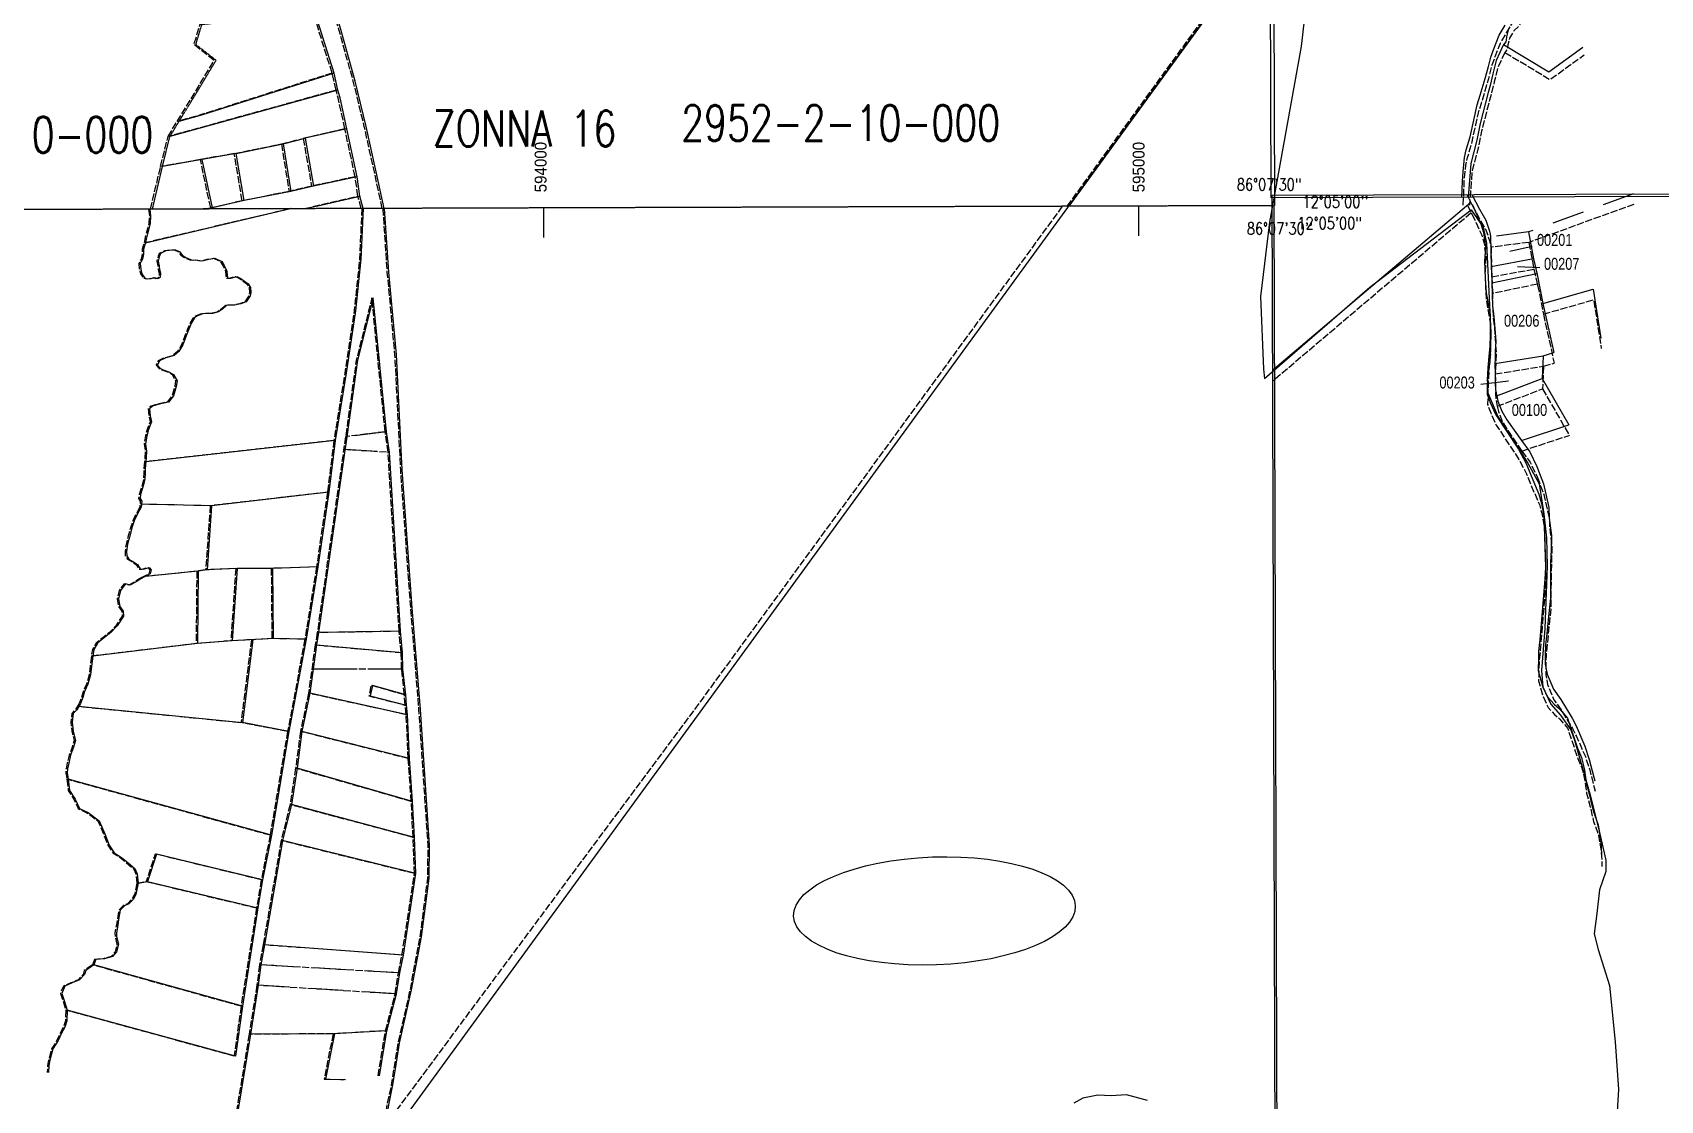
# Model space of a CAD drawing. Header units: millimetres. Extents: x 581621 to 602053, y 1331411 to 1340683.
# Drawn here: x 593152 to 595888, y 1334537 to 1336330 of the extents above; entities that cross this region are included whole.
import ezdxf
from ezdxf.enums import TextEntityAlignment as Align

# ---------------------------------------------------------------- set-up
doc = ezdxf.new("R2010")
doc.units = ezdxf.units.MM
for name, pattern in [('ACAD_ISO02W100', [15, 12, -3]), ('DGN Style 2', [90.06457, 54.038742, -36.025828]), ('HIDDEN', [0.375, 0.25, -0.125])]:
    doc.linetypes.add(name, pattern=pattern)
for name, color, linetype in [('2', 7, 'Continuous'), ('3', 7, 'Continuous'), ('43', 7, 'Continuous'), ('44', 7, 'Continuous'), ('FONDO_MANAGUA', 8, 'ACAD_ISO02W100')]:
    doc.layers.add(name, color=color, linetype=linetype)
for name, color, linetype, lineweight in [('BORDE DE MAPA', 7, 'Continuous', 0), ('DUDOSO', 7, 'Continuous', 0), ('Level 16', 7, 'Continuous', 0), ('Level 17', 7, 'Continuous', 0), ('Level 51', 7, 'Continuous', 0), ('NUMEROS DE P_', 7, 'Continuous', 0), ('PARCELAS', 7, 'Continuous', 0)]:
    doc.layers.add(name, color=color, linetype=linetype, lineweight=lineweight)
doc.styles.add('HECTOR LOPEZ', font='arial.ttf')
doc.styles.add('ROMANS', font='ROMANS', dxfattribs={"height": 0.2})
doc.styles.add('Style-ENGINEERING', font='ENGINEERING.shx')
doc.styles.add('Style-INTL_ENGINEERING', font='INTL_ENGINEERING.shx')
doc.dimstyles.get("Standard").update_dxf_attribs({"dimtxt": 5, "dimasz": 0.18, "dimexe": 0.18, "dimexo": 0.0625, "dimgap": 0.09, "dimtad": 0, "dimtih": 1, "dimtoh": 1, "dimdec": 4, "dimzin": 0, "dimdsep": 46, "dimtxsty": 'HECTOR LOPEZ', "dimcen": 0.09, "dimadec": 0, "dimazin": 0, "dimtfac": 1, "dimtdec": 4, "dimtofl": 0, "dimtmove": 2, "dimatfit": 3, "dimfxl": 0.18, "dimtolj": 1, "dimtzin": 0, "dimarcsym": 0})

# ---------------------------------------------------------------- blocks, each defined once
blk = doc.blocks.new('TerminatorOpen')
at = {"color": 0, "linetype": 'Continuous', "lineweight": -2}
for q in [(-1, 0.25), (-1, 0), (-1, -0.25)]:
    blk.add_line((0, 0), q, dxfattribs=at)

msp = doc.modelspace()

# ---------------------------------------------------------------- linework, layer by layer
at = {"layer": '2', "color": 1, "linetype": 'Continuous'}
for p, q in [((594893.9, 1336038.7), (595237.5, 1336510.8)), ((593665.1, 1336233.7), (593658.6, 1336262.5)), ((593665.1, 1336233.7), (593382.7, 1336155.7)), ((593370.1, 1336105.4), (593382.7, 1336155.7)), ((593573.2, 1336143.4), (593609.8, 1336152.9)), ((593680, 1336168.6), (593609.8, 1336152.9)), ((593609.8, 1336152.9), (593624, 1336072.4)), ((593697.2, 1336088.4), (593680, 1336168.6)), ((593493.9, 1336127.5), (593436.9, 1336117)), ((593493.9, 1336127.5), (593573.2, 1336143.4)), ((593507.3, 1336048.1), (593493.9, 1336127.5)), ((593573.2, 1336143.4), (593586.1, 1336063.5)), ((593353.2, 1336033.9), (593370.1, 1336105.4)), ((593436.9, 1336117), (593370.1, 1336105.4)), ((593454.4, 1336035.8), (593436.9, 1336117)), ((593624, 1336072.4), (593586.1, 1336063.5)), ((593697.2, 1336088.4), (593624, 1336072.4)), ((593701.9, 1336055.8), (593697.2, 1336088.4)), ((593507.3, 1336048.1), (593454.4, 1336035.8)), ((593586.1, 1336063.5), (593507.3, 1336048.1)), ((593611.6, 1336034.7), (593701.9, 1336055.8)), ((593707.4, 1336035), (593701.9, 1336055.8)), ((593435.8, 1336034.2), (593454.4, 1336035.8))]:
    msp.add_line(p, q, dxfattribs=at)
for points in [[(593742.7, 1336035.1), (593729.5, 1336096.6), (593712.6, 1336172.5), (593694.1, 1336248.8), (593669.8, 1336335.7), (593646.2, 1336413.6)], [(593658.6, 1336262.5), (593643.5, 1336309.6), (593628.7, 1336358), (593616.9, 1336392.9)], [(593658.6, 1336262.5), (593435.5, 1336191.6), (593397.8, 1336181)], [(593680, 1336168.6), (593668.6, 1336221), (593665.1, 1336233.7)]]:
    msp.add_lwpolyline(points, dxfattribs=at)
at = {"layer": '3', "color": 1, "linetype": 'HIDDEN'}
msp.add_line((593382.7, 1336155.7), (593397.8, 1336181), dxfattribs=at)
for points in [[(593460.2, 1336283.7), (593426.3, 1336310.4), (593436.3, 1336344.1), (593493, 1336350.7)], [(593397.8, 1336181), (593426.5, 1336227.7), (593460.2, 1336283.7)]]:
    msp.add_lwpolyline(points, dxfattribs=at)
at = {"layer": '43', "color": 1, "linetype": 'Continuous'}
msp.add_lwpolyline([(588422.9, 1340626.4), (595224.2, 1340647.4), (595239, 1336039.8), (588436.6, 1336018.8)], close=True, dxfattribs=at)
at = {"layer": 'BORDE DE MAPA', "color": 1, "linetype": 'Continuous', "lineweight": -3}
for points in [[(595218.8, 1340660.5), (602020.2, 1340683), (602036, 1336075.3), (595233.6, 1336052.8), (595218.8, 1340660.5)], [(595235.1, 1336057.3), (602037.5, 1336079.8), (602053.3, 1331472.1), (595249.8, 1331449.6), (595235.1, 1336057.3)]]:
    msp.add_lwpolyline(points, dxfattribs=at)
at = {"layer": 'DUDOSO', "color": 1, "linetype": 'DGN Style 2', "lineweight": -3}
for p, q in [((595842.6, 1336059.3), (595666.1, 1335995.6)), ((595666.1, 1335995.6), (595602.4, 1335987.4))]:
    msp.add_line(p, q, dxfattribs=at)
at = {"layer": 'FONDO_MANAGUA', "color": 1}
for p, q in [((594890.7, 1336038.7), (595234.3, 1336510.8)), ((593661.9, 1336233.7), (593655.4, 1336262.5)), ((593661.9, 1336233.7), (593379.5, 1336155.7)), ((593379.5, 1336155.7), (593394.6, 1336181)), ((593366.9, 1336105.4), (593379.5, 1336155.7)), ((593570, 1336143.4), (593606.7, 1336152.8)), ((593676.8, 1336168.5), (593606.7, 1336152.8)), ((593606.7, 1336152.8), (593620.8, 1336072.4)), ((593694, 1336088.4), (593676.8, 1336168.5)), ((593490.7, 1336127.4), (593433.8, 1336117)), ((593490.7, 1336127.4), (593570, 1336143.4)), ((593504.1, 1336048), (593490.7, 1336127.4)), ((593570, 1336143.4), (593582.9, 1336063.4)), ((593350.1, 1336033.9), (593366.9, 1336105.4)), ((593433.8, 1336117), (593366.9, 1336105.4)), ((593451.2, 1336035.8), (593433.8, 1336117)), ((593620.8, 1336072.4), (593582.9, 1336063.4)), ((593694, 1336088.4), (593620.8, 1336072.4)), ((593698.7, 1336055.8), (593694, 1336088.4)), ((593504.1, 1336048), (593451.2, 1336035.8)), ((593582.9, 1336063.4), (593504.1, 1336048)), ((593608.4, 1336034.7), (593698.7, 1336055.8)), ((593704.2, 1336035), (593698.7, 1336055.8)), ((595843.3, 1336041.8), (595666.8, 1335978.1)), ((593585.4, 1336034.7), (593339.1, 1335976.8)), ((593432.6, 1336034.2), (593451.2, 1336035.8)), ((595569.7, 1336027.5), (595236.7, 1335745.2)), ((595563.4, 1336040.8), (595570.8, 1336025.2)), ((595666.8, 1335978.1), (595603.1, 1335969.9)), ((595603.1, 1335971.1), (595604.4, 1335920)), ((595666.8, 1335978.1), (595675.2, 1335932.8)), ((595604.4, 1335920.1), (595675.2, 1335933.2)), ((595675.2, 1335932.8), (595681.4, 1335906.4)), ((595604.4, 1335920), (595605.4, 1335895.4)), ((595681, 1335907.8), (595605.4, 1335892.1)), ((595681.4, 1335906.4), (595691.1, 1335857.6)), ((595691.1, 1335857.6), (595709.2, 1335775.3)), ((595610.1, 1335757.2), (595691.4, 1335770)), ((595691.4, 1335770), (595689.6, 1335731.9)), ((595691.4, 1335770), (595709.2, 1335775.3)), ((595613.4, 1335702.8), (595689.6, 1335731.9)), ((595689.6, 1335731.9), (595734.7, 1335653.9)), ((593744.4, 1335659.9), (593677.9, 1335651.6)), ((593749.3, 1335625.8), (593744.4, 1335659.9)), ((593658.3, 1335645.5), (593339.9, 1335609.6)), ((593677.9, 1335651.6), (593630.2, 1335322.5)), ((593658.3, 1335645.5), (593647.5, 1335558.4)), ((595654.9, 1335627.6), (595734.7, 1335653.9)), ((593674.8, 1335630.4), (593749.3, 1335625.8)), ((593767.9, 1335324.8), (593749.3, 1335625.8)), ((593647.5, 1335558.4), (593450.4, 1335535.6)), ((593647.5, 1335558.4), (593629, 1335432.9)), ((593450.4, 1335535.6), (593332.4, 1335538.3)), ((593450.4, 1335535.6), (593442.7, 1335427.9)), ((593427.9, 1335425.6), (593338.9, 1335416.6)), ((593427.9, 1335425.6), (593426.6, 1335304.2)), ((593442.7, 1335427.9), (593427.9, 1335425.6)), ((593493.3, 1335430.3), (593442.7, 1335427.9)), ((593493.3, 1335430.3), (593485.1, 1335308.9)), ((593553, 1335430.4), (593493.3, 1335430.3)), ((593629, 1335432.9), (593553, 1335430.4)), ((593553, 1335430.4), (593554, 1335312.4)), ((593629, 1335432.9), (593609.6, 1335311.5)), ((593426.6, 1335304.2), (593250.6, 1335282.9)), ((593485.1, 1335308.9), (593426.6, 1335304.2)), ((593554, 1335312.4), (593485.1, 1335308.9)), ((593519.5, 1335310.6), (593502.1, 1335171)), ((593609.6, 1335311.5), (593554, 1335312.4)), ((593609.6, 1335311.5), (593580.4, 1335156.5)), ((593630.2, 1335322.5), (593626.7, 1335301.9)), ((593767.9, 1335324.8), (593630.2, 1335322.5)), ((593771.3, 1335289), (593767.9, 1335324.8)), ((593626.7, 1335301.9), (593615.6, 1335220.7)), ((593626.7, 1335301.9), (593771.3, 1335289)), ((593772.1, 1335261.2), (593771.3, 1335289)), ((593772.1, 1335261.2), (593621.2, 1335261.4)), ((593776.8, 1335218), (593772.1, 1335261.2)), ((593615.6, 1335220.7), (593602, 1335156.5)), ((593779.9, 1335184.7), (593615.6, 1335220.7)), ((593502.1, 1335171), (593226.8, 1335198.3)), ((593777.8, 1335200.9), (593776.8, 1335218)), ((593779.9, 1335184.7), (593777.8, 1335200.9)), ((593580.4, 1335156.5), (593502.1, 1335171.3)), ((593783.3, 1335110.9), (593779.9, 1335184.7)), ((593580.4, 1335156.5), (593551, 1334982.1)), ((593602, 1335156.5), (593594, 1335094.7)), ((593783.3, 1335110.9), (593602, 1335156.5)), ((593788.3, 1335038.9), (593783.3, 1335110.9)), ((593594, 1335094.7), (593584.5, 1335033.6)), ((593788.3, 1335038.9), (593594, 1335094.7)), ((593551, 1334982.1), (593209.5, 1335076.2)), ((593584.5, 1335033.6), (593569.6, 1334973.2)), ((593791.4, 1334978.6), (593584.5, 1335033.6)), ((593791.4, 1334978.6), (593788.3, 1335038.9)), ((593551, 1334982.1), (593536.2, 1334907.2)), ((593793.6, 1334917.8), (593791.4, 1334978.6)), ((593569.6, 1334973.2), (593539.2, 1334798.1)), ((593793.6, 1334917.8), (593569.6, 1334973.2)), ((593326.8, 1334901.7), (593342.8, 1334904.5)), ((593342.8, 1334904.5), (593528.4, 1334860.1)), ((593536.2, 1334907.2), (593528.4, 1334860.1)), ((593772.7, 1334780.8), (593793.6, 1334917.8)), ((593528.4, 1334860.1), (593502.2, 1334694.9)), ((593539.2, 1334798.1), (593533.1, 1334764.5)), ((593772.7, 1334780.8), (593539.2, 1334798.1)), ((593502.2, 1334694.9), (593252.6, 1334764.3)), ((593533.1, 1334764.5), (593528.9, 1334730.1)), ((593766.7, 1334751), (593533.1, 1334764.5)), ((593766.7, 1334751), (593772.7, 1334780.8)), ((593528.9, 1334730.1), (593515.8, 1334647.9)), ((593761.4, 1334715.6), (593528.9, 1334730.1)), ((593761.4, 1334715.6), (593766.7, 1334751)), ((593745, 1334653.8), (593761.4, 1334715.6)), ((593490.7, 1334611.2), (593207.5, 1334688.4)), ((593502.2, 1334694.9), (593490.7, 1334611.2)), ((593515.8, 1334647.9), (593488.9, 1334484.5)), ((593656.9, 1334648.7), (593515.8, 1334647.9)), ((593745, 1334653.8), (593656.9, 1334648.7)), ((593732.5, 1334578.2), (593745, 1334653.8))]:
    msp.add_line(p, q, dxfattribs=at)
at = {"layer": 'FONDO_MANAGUA', "color": 1, "flags": 128}
for points in [[(595556.5, 1336040.8), (595557.6, 1336067.1), (595558.2, 1336083.4), (595560.8, 1336107.8), (595563.7, 1336120.7), (595570.1, 1336142), (595577.6, 1336175.6), (595582.2, 1336195.9), (595587.1, 1336212.1), (595595.6, 1336240.3), (595601, 1336260.1), (595604.9, 1336276.1), (595610.2, 1336290.1), (595619.2, 1336312.9), (595629.2, 1336329.9), (595638.4, 1336345.7), (595649.1, 1336358.8), (595660.6, 1336373.5), (595666.5, 1336383.2), (595682.3, 1336412.9), (595697.2, 1336451.7), (595712.6, 1336491.5), (595722.4, 1336527.6), (595728.6, 1336554.5), (595730.4, 1336574.4), (595731.3, 1336596.7), (595731.3, 1336614.5), (595729.6, 1336633.1), (595723.3, 1336648.9), (595722.3, 1336662.1), (595722.1, 1336674.3), (595718.9, 1336687.8), (595717.4, 1336694.4), (595710.1, 1336716.5), (595701.5, 1336731.8), (595695.4, 1336743.8), (595689.9, 1336754.2), (595685.1, 1336765.4), (595680, 1336775.4), (595674.7, 1336785.3), (595670.4, 1336792.4), (595662.4, 1336807.2), (595661.4, 1336821.2), (595661.2, 1336830.1), (595658.7, 1336842), (595656.4, 1336853.7), (595655.7, 1336862.9), (595654.7, 1336872.1), (595649.7, 1336888.1), (595645.9, 1336898.8), (595644.7, 1336901.8), (595640.9, 1336909.2), (595635.3, 1336916.4), (595631.3, 1336921.2), (595627.5, 1336925.3), (595621.9, 1336929.6), (595618.3, 1336931.7), (595610.5, 1336939.3), (595588.7, 1336952.9), (595565.9, 1336970.5), (595539.5, 1336992.7), (595517.7, 1337012.1), (595507.6, 1337022.3), (595503.8, 1337026.1), (595498.3, 1337036.1), (595493.7, 1337044.5), (595489.7, 1337053.4), (595484.9, 1337064.1), (595480.9, 1337076.8), (595477.9, 1337093.1), (595476.7, 1337108.6), (595475.9, 1337120.1), (595475.7, 1337126.2), (595475.5, 1337133.5), (595477.8, 1337141.1), (595479.6, 1337149.8), (595480.6, 1337156.9), (595483, 1337165.5), (595483.8, 1337180.3), (595486.6, 1337192.7), (595491, 1337212), (595494.1, 1337223.4), (595498.2, 1337234.6), (595501.6, 1337255.2), (595501.3, 1337262.8), (595502.1, 1337271.2), (595503.4, 1337281.4), (595505.5, 1337295.1), (595506.1, 1337303.7), (595505.9, 1337318.2), (595506.7, 1337330.9), (595507, 1337341.9), (595507.2, 1337344.1), (595506.5, 1337355.1), (595503.8, 1337369.3), (595502.8, 1337378.5), (595501.3, 1337390.2), (595500.6, 1337400.6), (595497.3, 1337421.5), (595493.6, 1337440.3), (595491.4, 1337458.3), (595486.6, 1337471.8), (595482.8, 1337485.8), (595481.1, 1337494.2), (595477.5, 1337503.1), (595474.3, 1337514.1), (595469.8, 1337528.8), (595466, 1337538.5), (595464.5, 1337544.9), (595463, 1337550.2), (595458.4, 1337562.4), (595455.2, 1337571.6), (595451.9, 1337579.2), (595446.6, 1337589.2), (595443.8, 1337596), (595439.5, 1337603.9), (595439.3, 1337610), (595436.8, 1337617.7), (595433, 1337625.6), (595423.1, 1337639.1), (595417.8, 1337650.8), (595412.8, 1337665.8), (595408.3, 1337682.1), (595405.3, 1337696.9), (595403.8, 1337708.5), (595402.8, 1337721.5), (595402.1, 1337734.2), (595401.4, 1337740.6), (595400.9, 1337747.5), (595397.9, 1337760.2), (595394.6, 1337768.1), (595391.1, 1337777.2), (595388.1, 1337786.1), (595383.8, 1337799.4), (595382.8, 1337812.3), (595382.1, 1337823.3), (595380.6, 1337837.8), (595378.9, 1337848.7), (595376.9, 1337861.9), (595375.2, 1337870.3), (595372.7, 1337880.8), (595369.9, 1337889.7), (595366.6, 1337897.6), (595362.1, 1337904.9), (595357.3, 1337911.8), (595354.8, 1337919.7), (595352.2, 1337924.8), (595347.9, 1337933), (595345.9, 1337935.3), (595337.3, 1337948.8), (595328.2, 1337957.9), (595315.6, 1337973.2), (595308.5, 1337985.2), (595302.9, 1337994.6), (595299.1, 1338004.1), (595295.9, 1338014), (595294.1, 1338025.7), (595291.7, 1338043.8), (595290.5, 1338061.5), (595290.5, 1338077.1), (595290.8, 1338095.1), (595290.9, 1338108.6), (595290.9, 1338118.2), (595289.4, 1338128.7), (595286.4, 1338143.7), (595283.4, 1338156.6), (595281.2, 1338172.2), (595279.7, 1338182.3), (595277.7, 1338198.9), (595277.5, 1338202.9), (595272.7, 1338218.2), (595266.2, 1338237.3), (595262.9, 1338255.4), (595261, 1338269.6), (595258.7, 1338281.8), (595257.2, 1338292), (595256.5, 1338303.9), (595256.5, 1338314.4), (595256.3, 1338324), (595256.1, 1338331.1), (595255.8, 1338334.9), (595258.2, 1338351.5), (595259.2, 1338355), (595264.6, 1338377.9), (595267, 1338389.8), (595269, 1338401.5), (595272.7, 1338420.8), (595276.5, 1338438.1), (595281.2, 1338459.4), (595284.5, 1338473.4), (595288.9, 1338486.3), (595291.5, 1338495), (595294.6, 1338504.4), (595297.1, 1338512.2), (595301, 1338525.7), (595304.8, 1338538.1), (595306.9, 1338549.1), (595308.2, 1338563.5), (595308.2, 1338565.8), (595310.3, 1338581.8), (595312.9, 1338593.3), (595314.2, 1338597.6), (595314.7, 1338603.4), (595314.7, 1338607.5), (595315, 1338610.5), (595314, 1338621.5), (595227.5, 1338639.9)], [(595735.5, 1336679.3), (595739.6, 1336650.6), (595741.5, 1336633), (595741.5, 1336619.8), (595740.9, 1336606.1), (595740.4, 1336591.9), (595739.6, 1336578.1), (595739, 1336570.3), (595738.8, 1336563.1), (595738.5, 1336552), (595737.7, 1336546.9), (595731.2, 1336519.2), (595723.2, 1336486.4), (595713.7, 1336458), (595704.3, 1336438.5), (595696.3, 1336416.6), (595686.9, 1336399.6), (595675.1, 1336377.5), (595664.6, 1336366.9), (595659.5, 1336358.3), (595652.9, 1336346.4), (595650.1, 1336341), (595641.6, 1336333.2), (595634.2, 1336321.3), (595631.4, 1336310.1), (595630.6, 1336304.8), (595630.1, 1336301.7), (595626.3, 1336296.9)], [(593739.5, 1336035.1), (593726.3, 1336096.6), (593709.4, 1336172.5), (593690.9, 1336248.8), (593666.6, 1336335.7), (593643.1, 1336413.6)], [(593655.4, 1336262.5), (593640.3, 1336309.6), (593625.5, 1336358), (593613.7, 1336392.9)], [(593457.1, 1336283.7), (593423.1, 1336310.3), (593433.2, 1336344.1), (593489.8, 1336350.7)], [(595626.5, 1336297.1), (595614, 1336270.8), (595608.6, 1336247.9), (595603.9, 1336228.6), (595600.6, 1336216.9), (595587.2, 1336164.8), (595581.5, 1336136.7), (595571.2, 1336097.5), (595566.9, 1336040.8)], [(595626.5, 1336297.1), (595702.3, 1336251.6), (595759.7, 1336293.1)], [(593394.6, 1336181), (593423.3, 1336227.7), (593457.1, 1336283.7)], [(593655.4, 1336262.5), (593432.3, 1336191.5), (593394.6, 1336181)], [(593676.8, 1336168.5), (593665.4, 1336221), (593661.9, 1336233.7)], [(593346.5, 1336033.9), (593348.1, 1336022.6), (593347.3, 1336009.9), (593344.8, 1336000.7), (593342.5, 1335992.6), (593340.5, 1335983.4), (593340, 1335979.9), (593338.2, 1335973.7)], [(593705.1, 1336035), (593701.4, 1335949.6), (593692.2, 1335862.8), (593676.6, 1335758.5), (593658.3, 1335645.5)], [(593740.4, 1336035.1), (593747.5, 1335927.9), (593760.4, 1335789.7), (593770, 1335595.8), (593786.9, 1335364.3), (593800.7, 1335193.4), (593816.1, 1334965.4), (593815.5, 1334909.9), (593802.7, 1334811.4), (593786.1, 1334722.6), (593765.9, 1334632.7), (593758.9, 1334589.9), (593754.6, 1334562.7), (593747.5, 1334529.6), (593744, 1334503.9), (593742.4, 1334492.4)], [(594882.5, 1336038.7), (594256.4, 1335182.7), (593742.4, 1334492.4)], [(595570.8, 1336025.2), (595576.1, 1336015.8), (595587.6, 1335989.9), (595591.4, 1335976.9), (595594.4, 1335952.6), (595593.2, 1335928.9), (595593.7, 1335900.2), (595595.8, 1335875.8), (595602.4, 1335839.5), (595602.7, 1335825), (595602.4, 1335805.2), (595601.9, 1335786.1), (595599.9, 1335769.1), (595598.7, 1335749.8), (595598.2, 1335739.1), (595597.4, 1335705.6), (595602.5, 1335691.6), (595611.9, 1335671), (595650.1, 1335613.4), (595662.8, 1335589), (595671.2, 1335568.2), (595684.4, 1335537.5), (595688.8, 1335521.7), (595692.8, 1335500.9), (595695.2, 1335415), (595694.2, 1335394.7), (595685.9, 1335293), (595683.9, 1335273.9), (595683.6, 1335262.5), (595683.1, 1335241.4), (595690.5, 1335215), (595698.9, 1335197), (595709.9, 1335185), (595718.8, 1335177.2), (595732.2, 1335161.2), (595749, 1335111.1), (595755.9, 1335095.4), (595760.8, 1335073.8), (595763.8, 1335053), (595769.9, 1335029.9), (595772.7, 1335016.9), (595775.5, 1335005.5), (595783.7, 1334982.4), (595788.3, 1334954.4), (595788.8, 1334946.8), (595789.6, 1334929.8)], [(595571.8, 1336040.9), (595584.2, 1336016.1), (595595.2, 1335997.5), (595601, 1335979.5), (595602.8, 1335970.9)], [(593338.2, 1335973.7), (593336, 1335966.9), (593336.2, 1335958.5), (593334.2, 1335950.1), (593331.9, 1335946), (593330.4, 1335942.4), (593331.2, 1335933), (593333, 1335925.1), (593338.1, 1335918), (593343.4, 1335917), (593349, 1335917.3), (593354.6, 1335919.1), (593358.7, 1335917.3), (593361.2, 1335917.8), (593364.8, 1335919.6), (593365.3, 1335926), (593363.5, 1335932.1), (593362.7, 1335938.9), (593361.4, 1335946.6), (593363.4, 1335955.2), (593364.9, 1335959.8), (593374.3, 1335964.2), (593384.2, 1335965.5), (593389.6, 1335965.7), (593397, 1335961.9), (593400.8, 1335956.6), (593407.1, 1335952.5), (593417.8, 1335948.2), (593423.4, 1335948.7), (593434.6, 1335947), (593445.5, 1335949.6), (593455.9, 1335951.4), (593467.6, 1335945.8), (593471.7, 1335939.2), (593475.8, 1335930.3), (593476.6, 1335921.9), (593477.6, 1335917.8), (593482.9, 1335917.8), (593492.8, 1335920.9), (593499.5, 1335917.4), (593505.8, 1335912.8), (593511.7, 1335908.5), (593516, 1335902.1), (593516.5, 1335893.7), (593515.3, 1335888.1), (593508.4, 1335878.2), (593499.8, 1335874.6), (593489.1, 1335872.6), (593479.5, 1335872.5), (593475.4, 1335872), (593468.6, 1335865.9), (593462.2, 1335861), (593451.8, 1335858.7), (593442.4, 1335858.7), (593435, 1335857.9), (593425.6, 1335854.1), (593421.8, 1335851.5), (593416.5, 1335842.9), (593412.2, 1335832.4), (593407.9, 1335821.2), (593402.1, 1335805.7), (593395.5, 1335794.5), (593387.6, 1335787.8), (593373.4, 1335784), (593362.7, 1335779.1), (593359.7, 1335771.7), (593364.5, 1335766.2), (593368.9, 1335764.1), (593378.8, 1335760.3), (593386.4, 1335756), (593392.3, 1335745.6), (593391, 1335735.7), (593386.2, 1335720.4), (593377.9, 1335709.7), (593362.1, 1335706.4), (593350.9, 1335703), (593345.9, 1335698.7), (593347.2, 1335686.7), (593349.2, 1335676.8), (593344.4, 1335663.6), (593341.4, 1335652.9), (593339.4, 1335639.1), (593341.2, 1335627.9), (593340.7, 1335616.2), (593339.9, 1335609.6)], [(593744.4, 1335659.9), (593722.1, 1335885.1), (593695.9, 1335780.2), (593677.9, 1335651.6)], [(595605.4, 1335895.4), (595605.7, 1335871.5), (595606.5, 1335854), (595608.8, 1335835.7), (595610, 1335816.1), (595611.8, 1335794), (595611.1, 1335778), (595610.8, 1335764.3), (595610.1, 1335757.2)], [(595691.1, 1335857.6), (595775.6, 1335881.6), (595788.4, 1335799.6)], [(595610.1, 1335757.2), (595610.6, 1335739.6), (595610.6, 1335723.4), (595611.4, 1335712.9), (595613.4, 1335702.8)], [(595613.4, 1335702.8), (595615.5, 1335693.9), (595622.1, 1335677.1), (595630.5, 1335662.7), (595654.9, 1335627.6)], [(593339.9, 1335609.6), (593338.7, 1335598.9), (593338.7, 1335590.3), (593338.2, 1335580.6), (593336.2, 1335570.9), (593333.9, 1335563.5), (593330.9, 1335554.6), (593330.1, 1335548), (593332.9, 1335543.2), (593331.9, 1335533.5)], [(595654.9, 1335627.6), (595669.1, 1335608.6), (595680.6, 1335584.2)], [(595680.6, 1335584.2), (595691.8, 1335554.7), (595701, 1335515.4), (595701.7, 1335497.1), (595705.3, 1335468.1), (595704.8, 1335444.2), (595704.1, 1335422.6), (595703.6, 1335362.7), (595700.3, 1335331.9), (595697.6, 1335303.4), (595695.6, 1335284.6), (595695.1, 1335268.1), (595695.1, 1335251.8), (595698.1, 1335235.1), (595708.8, 1335209.9), (595721, 1335192.7), (595740.1, 1335161.4), (595746.7, 1335148.2), (595761.7, 1335114.5), (595768.9, 1335092.1), (595776.5, 1335062.1), (595778.3, 1335056)], [(593331.9, 1335533.5), (593326.1, 1335522.3), (593320.3, 1335510.1), (593316.7, 1335500.4), (593312.2, 1335482.8), (593308.9, 1335470.9), (593307.2, 1335458.9), (593307.7, 1335451.5), (593311.3, 1335445.7), (593319.4, 1335441.4), (593326, 1335437), (593330.3, 1335429.4), (593336.2, 1335429.2), (593345.3, 1335432), (593348.7, 1335428.2), (593347.4, 1335421.3), (593342.3, 1335418.3), (593335.5, 1335414.9)], [(593335.5, 1335414.9), (593328.6, 1335411.4), (593324.5, 1335408.5), (593321.5, 1335406.5), (593313.4, 1335402.4), (593305.5, 1335404.4), (593297.1, 1335393.5), (593294.1, 1335379.2), (593296.2, 1335366.5), (593301.8, 1335358.6), (593302.5, 1335350), (593291.6, 1335333.9), (593281.2, 1335322.9), (593268, 1335312.5), (593258.9, 1335304.8), (593252.3, 1335294.4), (593250.6, 1335282.9)], [(593250.6, 1335282.9), (593248.8, 1335266.1), (593246.8, 1335251.6), (593242.3, 1335235.8), (593237, 1335223.3), (593233.9, 1335213.4), (593229.9, 1335203.5)], [(593776.8, 1335218), (593720.6, 1335233.9), (593717, 1335216.3), (593777.8, 1335200.9)], [(593229.9, 1335203.5), (593223.8, 1335193), (593218, 1335186.7), (593216.2, 1335171.9), (593218, 1335156.9), (593221.6, 1335141.1), (593218.1, 1335129.9), (593213.5, 1335116.9), (593210.2, 1335103.4), (593208, 1335093.5), (593207.7, 1335086.9), (593209.5, 1335076.2)], [(593209.5, 1335076.2), (593211.9, 1335057.4), (593221.3, 1335042.6), (593228.4, 1335027.1), (593243.2, 1335020), (593261.5, 1335006.6), (593270.9, 1334984.5), (593278.4, 1334965.7), (593286.8, 1334952.7), (593299.2, 1334944.6), (593309.4, 1334936.5), (593321.4, 1334926.1), (593325.5, 1334917.2), (593326.8, 1334901.7)], [(593536.2, 1334907.2), (593357.9, 1334950.6), (593342.8, 1334904.5)], [(593326.8, 1334901.7), (593323.2, 1334882.8), (593318.4, 1334874.4), (593311.3, 1334867), (593304, 1334863.7), (593296.9, 1334856.3), (593294.1, 1334840.8), (593292.6, 1334831.3), (593290.3, 1334818.4), (593290.8, 1334812), (593293.7, 1334799), (593290.6, 1334786.3), (593284, 1334778.7), (593270.6, 1334774.8), (593256.1, 1334773.2), (593252.6, 1334764.3)], [(593252.6, 1334764.3), (593238.8, 1334754.9), (593236.8, 1334748.3), (593228.2, 1334739.3), (593216.3, 1334734), (593203.6, 1334728.6), (593198.5, 1334716.6), (593202.9, 1334704.7), (593207.5, 1334688.4)], [(593207.5, 1334688.4), (593207, 1334670.6), (593204, 1334659.9), (593198.1, 1334649.7), (593192.6, 1334637.2), (593183.7, 1334623.2), (593178.6, 1334604.4), (593177.1, 1334595.2), (593176.1, 1334583.7)], [(593656.9, 1334648.7), (593642, 1334572.6), (593675.5, 1334571.7)]]:
    msp.add_lwpolyline(points, dxfattribs=at)
at = {"layer": 'Level 16', "color": 1, "linetype": 'Continuous', "lineweight": -3}
msp.add_lwpolyline([(588435.7, 1336018.8), (595238.1, 1336039.8), (595252.8, 1331432.1), (588449.4, 1331411.2), (588435.7, 1336018.8)], dxfattribs=at)
at = {"layer": 'Level 17', "color": 1, "linetype": 'Continuous', "lineweight": -3}
for p, q in [((594011.1, 1335986), (594011.1, 1336036)), ((595011.1, 1335989), (595011.1, 1336039))]:
    msp.add_line(p, q, dxfattribs=at)
at = {"layer": 'Level 51', "color": 1, "linetype": 'Continuous', "lineweight": -3}
msp.add_ellipse((594667.7, 1334855), major_axis=(236.7, 8.5), ratio=0.382926, dxfattribs=at)
at = {"layer": 'PARCELAS', "color": 1, "linetype": 'Continuous', "lineweight": -3}
for p, q in [((595294.6, 1336590.5), (593747.6, 1334468)), ((595568.9, 1336045.1), (595236, 1335762.8)), ((595562.6, 1336058.4), (595570, 1336042.7)), ((593587.7, 1336034.7), (593341.4, 1335976.8)), ((595602.3, 1335988.6), (595603.6, 1335937.6)), ((595666.1, 1335995.6), (595674.5, 1335950.4)), ((595603.6, 1335937.6), (595674.4, 1335950.7)), ((595603.6, 1335937.6), (595604.7, 1335912.9)), ((595674.5, 1335950.4), (595680.6, 1335923.9)), ((595680.3, 1335925.4), (595604.7, 1335909.6)), ((595680.6, 1335923.9), (595690.3, 1335875.2)), ((595690.3, 1335875.2), (595708.4, 1335792.9)), ((595609.3, 1335774.7), (595690.6, 1335787.5)), ((595690.6, 1335787.5), (595688.9, 1335749.4)), ((595690.6, 1335787.5), (595708.4, 1335792.9)), ((595612.7, 1335720.3), (595688.9, 1335749.4)), ((595688.9, 1335749.4), (595733.9, 1335671.4)), ((593751.6, 1335625.8), (593746.7, 1335659.9)), ((595654.2, 1335645.1), (595733.9, 1335671.4)), ((593660.6, 1335645.5), (593342.2, 1335609.6)), ((593680.1, 1335651.6), (593632.5, 1335322.5)), ((593660.6, 1335645.5), (593649.8, 1335558.4)), ((593770.2, 1335324.8), (593751.6, 1335625.8)), ((593649.8, 1335558.4), (593452.7, 1335535.6)), ((593649.8, 1335558.4), (593631.3, 1335432.9)), ((593452.7, 1335535.6), (593334.7, 1335538.3)), ((593452.7, 1335535.6), (593445, 1335427.9)), ((593430.2, 1335425.6), (593341.2, 1335416.6)), ((593430.2, 1335425.6), (593428.9, 1335304.2)), ((593445, 1335427.9), (593430.2, 1335425.6)), ((593495.5, 1335430.3), (593445, 1335427.9)), ((593495.5, 1335430.3), (593487.4, 1335308.9)), ((593555.3, 1335430.5), (593495.5, 1335430.3)), ((593631.3, 1335432.9), (593555.3, 1335430.5)), ((593555.3, 1335430.5), (593556.3, 1335312.4)), ((593631.3, 1335432.9), (593611.9, 1335311.5)), ((593428.9, 1335304.2), (593252.9, 1335282.9)), ((593487.4, 1335308.9), (593428.9, 1335304.2)), ((593556.3, 1335312.4), (593487.4, 1335308.9)), ((593521.8, 1335310.7), (593504.4, 1335171)), ((593611.9, 1335311.5), (593556.3, 1335312.4)), ((593611.9, 1335311.5), (593582.7, 1335156.5)), ((593632.5, 1335322.5), (593629, 1335301.9)), ((593770.2, 1335324.8), (593632.5, 1335322.5)), ((593773.6, 1335289), (593770.2, 1335324.8)), ((593629, 1335301.9), (593617.9, 1335220.7)), ((593629, 1335301.9), (593773.6, 1335289)), ((593774.4, 1335261.2), (593773.6, 1335289)), ((593779.1, 1335218), (593774.4, 1335261.2)), ((593617.9, 1335220.7), (593604.3, 1335156.5)), ((593782.2, 1335184.7), (593617.9, 1335220.7)), ((593504.4, 1335171), (593229.1, 1335198.3)), ((593780.1, 1335200.9), (593779.1, 1335218)), ((593782.2, 1335184.7), (593780.1, 1335200.9)), ((593582.7, 1335156.5), (593504.4, 1335171.3)), ((593785.6, 1335110.9), (593782.2, 1335184.7)), ((593582.7, 1335156.5), (593553.3, 1334982.1)), ((593604.3, 1335156.5), (593596.3, 1335094.7)), ((593785.6, 1335110.9), (593604.3, 1335156.5)), ((593790.6, 1335038.9), (593785.6, 1335110.9)), ((593596.3, 1335094.7), (593586.8, 1335033.6)), ((593790.6, 1335038.9), (593596.3, 1335094.7)), ((593553.3, 1334982.1), (593211.8, 1335076.2)), ((593586.8, 1335033.6), (593571.9, 1334973.2)), ((593793.7, 1334978.6), (593586.8, 1335033.6)), ((593793.7, 1334978.6), (593790.6, 1335038.9)), ((593553.3, 1334982.1), (593538.5, 1334907.2)), ((593795.9, 1334917.8), (593793.7, 1334978.6)), ((593571.9, 1334973.2), (593541.5, 1334798.1)), ((593795.9, 1334917.8), (593571.9, 1334973.2)), ((593329.1, 1334901.7), (593345.1, 1334904.5)), ((593345.1, 1334904.5), (593530.7, 1334860.1)), ((593538.5, 1334907.2), (593530.7, 1334860.1)), ((593775, 1334780.8), (593795.9, 1334917.8)), ((593530.7, 1334860.1), (593504.5, 1334694.9)), ((593541.5, 1334798.1), (593535.4, 1334764.5)), ((593775, 1334780.8), (593541.5, 1334798.1)), ((593504.5, 1334694.9), (593254.8, 1334764.3)), ((593535.4, 1334764.5), (593531.2, 1334730.1)), ((593769, 1334751), (593775, 1334780.8)), ((593531.2, 1334730.1), (593518.1, 1334647.9)), ((593763.7, 1334715.6), (593769, 1334751)), ((593747.3, 1334653.8), (593763.7, 1334715.6)), ((593493, 1334611.2), (593209.7, 1334688.4)), ((593504.5, 1334694.9), (593493, 1334611.2)), ((593518.1, 1334647.9), (593491.2, 1334484.5)), ((593659.1, 1334648.7), (593518.1, 1334647.9)), ((593747.3, 1334653.8), (593659.1, 1334648.7)), ((593734.8, 1334578.2), (593747.3, 1334653.8))]:
    msp.add_line(p, q, dxfattribs=at)
at = {"layer": 'PARCELAS', "color": 1, "linetype": 'DGN Style 2', "lineweight": -3}
for p, q in [((593746.7, 1335659.9), (593680.1, 1335651.6)), ((593677.1, 1335630.4), (593751.6, 1335625.8)), ((593774.4, 1335261.2), (593623.5, 1335261.4)), ((593769, 1334751), (593535.4, 1334764.5)), ((593763.7, 1334715.6), (593531.2, 1334730.1))]:
    msp.add_line(p, q, dxfattribs=at)
at = {"layer": 'PARCELAS', "color": 1, "linetype": 'Continuous', "lineweight": -3}
for points in [[(595297.1, 1336420.6), (595283.8, 1336307.1), (595230.9, 1336012), (595215.7, 1335887.1), (595220.9, 1335764.8), (595222.1, 1335749.2), (595399.3, 1335902.6), (595569.8, 1336032.7), (595590.1, 1336003.6), (595595.6, 1335976.5), (595602.8, 1335826.3), (595601.2, 1335776.8), (595596.4, 1335750.5), (595598, 1335725.1), (595614.7, 1335685.3), (595664.8, 1335607.4), (595683.9, 1335572.4), (595691.8, 1335522.3), (595696.6, 1335481.7), (595697.4, 1335434.8), (595693.4, 1335329.4), (595687.9, 1335258.7), (595690.2, 1335230.8), (595703.7, 1335202.2), (595719.6, 1335183.9), (595737.1, 1335159.2), (595743.3, 1335141.6), (595770.4, 1335047.7), (595785.5, 1334986.5), (595795.8, 1334940.3), (595795.8, 1334921.2), (595785.5, 1334890.2), (595780.7, 1334850.9), (595776.7, 1334816.7), (595783.1, 1334790.5), (595802.2, 1334730), (595811.7, 1334635.4), (595817.3, 1334555), (595814.1, 1334500)], [(595554.3, 1336053.8), (595555.4, 1336080.1), (595556, 1336096.4), (595558.6, 1336120.8), (595561.4, 1336133.7), (595567.8, 1336155.1), (595575.3, 1336188.6), (595580, 1336208.9), (595584.9, 1336225.2), (595593.3, 1336253.3), (595598.8, 1336273.2), (595602.6, 1336289.2), (595608, 1336303.1), (595617, 1336326), (595627, 1336343)], [(595632, 1336334.3), (595629.2, 1336323.1), (595628.4, 1336317.8), (595627.9, 1336314.7), (595624, 1336309.9)], [(595624.2, 1336310.2), (595611.8, 1336283.8), (595606.3, 1336260.9), (595601.7, 1336241.6), (595598.3, 1336229.9), (595585, 1336177.9), (595579.3, 1336149.7), (595569, 1336110.6), (595564.7, 1336053.9)], [(595624.2, 1336310.2), (595700.1, 1336264.6), (595757.4, 1336306.1)], [(595570, 1336042.7), (595575.4, 1336033.3), (595586.8, 1336007.4), (595590.6, 1335994.5), (595593.7, 1335970.1), (595592.4, 1335946.4), (595593, 1335917.7), (595595, 1335893.3), (595601.7, 1335857), (595601.9, 1335842.5), (595601.7, 1335822.7), (595601.2, 1335803.6), (595599.2, 1335786.6), (595597.9, 1335767.3), (595597.4, 1335756.6), (595596.7, 1335723.1), (595601.8, 1335709.1), (595611.2, 1335688.5), (595649.3, 1335630.9), (595662.1, 1335606.5), (595670.5, 1335585.7), (595683.7, 1335555), (595688, 1335539.2), (595692.1, 1335518.4), (595694.5, 1335432.5), (595693.5, 1335412.2), (595685.2, 1335310.5), (595683.1, 1335291.5), (595682.9, 1335280), (595682.4, 1335258.9), (595689.8, 1335232.5), (595698.2, 1335214.5), (595709.1, 1335202.6), (595718, 1335194.7), (595731.5, 1335178.7), (595748.3, 1335128.7), (595755.2, 1335112.9), (595760, 1335091.3), (595763.1, 1335070.5), (595769.2, 1335047.4), (595772, 1335034.4), (595774.8, 1335023), (595782.9, 1334999.9), (595787.5, 1334971.9), (595788.1, 1334964.3), (595788.8, 1334947.3)], [(595571, 1336058.4), (595583.5, 1336033.6), (595594.4, 1336015.1), (595600.3, 1335997), (595602.1, 1335988.4)], [(593348.8, 1336033.9), (593350.3, 1336022.6), (593349.6, 1336009.9), (593347.1, 1336000.7), (593344.8, 1335992.6), (593342.8, 1335983.4), (593342.3, 1335979.9), (593340.5, 1335973.7)], [(593707.4, 1336035), (593703.7, 1335949.7), (593694.5, 1335862.9), (593678.9, 1335758.5), (593660.6, 1335645.5)], [(593742.7, 1336035.1), (593749.8, 1335927.9), (593762.7, 1335789.7), (593772.2, 1335595.8), (593789.2, 1335364.3), (593803, 1335193.4), (593818.4, 1334965.4), (593817.7, 1334909.9), (593805, 1334811.4), (593788.4, 1334722.6), (593768.2, 1334632.7), (593761.2, 1334589.9), (593756.9, 1334562.7), (593749.8, 1334529.6), (593746.3, 1334503.9), (593747.6, 1334468)], [(593340.5, 1335973.7), (593338.2, 1335966.9), (593338.5, 1335958.5), (593336.5, 1335950.1), (593334.2, 1335946), (593332.7, 1335942.4), (593333.5, 1335933), (593335.3, 1335925.1), (593340.4, 1335918), (593345.7, 1335917), (593351.3, 1335917.3), (593356.9, 1335919.1), (593361, 1335917.3), (593363.5, 1335917.8), (593367.1, 1335919.6), (593367.6, 1335926), (593365.8, 1335932.1), (593365, 1335938.9), (593363.7, 1335946.6), (593365.7, 1335955.2), (593367.2, 1335959.8), (593376.6, 1335964.2), (593386.5, 1335965.5), (593391.9, 1335965.7), (593399.3, 1335961.9), (593403.1, 1335956.6), (593409.4, 1335952.5), (593420.1, 1335948.2), (593425.7, 1335948.8), (593436.9, 1335947), (593447.8, 1335949.6), (593458.2, 1335951.4), (593469.9, 1335945.8), (593474, 1335939.2), (593478.1, 1335930.3), (593478.9, 1335921.9), (593479.9, 1335917.8), (593485.2, 1335917.8), (593495.1, 1335920.9), (593501.8, 1335917.4), (593508.1, 1335912.8), (593514, 1335908.5), (593518.3, 1335902.1), (593518.8, 1335893.7), (593517.6, 1335888.1), (593510.7, 1335878.2), (593502.1, 1335874.6), (593491.4, 1335872.6), (593481.8, 1335872.5), (593477.7, 1335872), (593470.8, 1335865.9), (593464.5, 1335861.1), (593454.1, 1335858.7), (593444.7, 1335858.7), (593437.3, 1335857.9), (593427.9, 1335854.1), (593424.1, 1335851.5), (593418.8, 1335842.9), (593414.5, 1335832.4), (593410.2, 1335821.2), (593404.4, 1335805.7), (593397.8, 1335794.5), (593389.9, 1335787.8), (593375.7, 1335784), (593365, 1335779.1), (593362, 1335771.8), (593366.8, 1335766.2), (593371.2, 1335764.1), (593381.1, 1335760.3), (593388.7, 1335756), (593394.6, 1335745.6), (593393.3, 1335735.7), (593388.5, 1335720.4), (593380.2, 1335709.7), (593364.4, 1335706.4), (593353.2, 1335703), (593348.2, 1335698.7), (593349.4, 1335686.7), (593351.5, 1335676.8), (593346.7, 1335663.6), (593343.7, 1335652.9), (593341.7, 1335639.1), (593343.5, 1335627.9), (593343, 1335616.2), (593342.2, 1335609.6)], [(595604.7, 1335912.9), (595604.9, 1335889), (595605.7, 1335871.5), (595608, 1335853.2), (595609.3, 1335833.6), (595611.1, 1335811.5), (595610.3, 1335795.5), (595610.1, 1335781.8), (595609.3, 1335774.7)], [(593746.7, 1335659.9), (593724.4, 1335885.1), (593698.2, 1335780.2), (593680.1, 1335651.6)], [(595690.3, 1335875.2), (595774.9, 1335899.2), (595787.7, 1335817.1)], [(595609.3, 1335774.7), (595609.9, 1335757.2), (595609.9, 1335740.9), (595610.7, 1335730.5), (595612.7, 1335720.3)], [(595612.7, 1335720.3), (595614.7, 1335711.4), (595621.3, 1335694.7), (595629.7, 1335680.2), (595654.2, 1335645.1)], [(595654.2, 1335645.1), (595668.4, 1335626.1), (595679.9, 1335601.7)], [(593342.2, 1335609.6), (593341, 1335598.9), (593341, 1335590.3), (593340.5, 1335580.6), (593338.5, 1335570.9), (593336.2, 1335563.5), (593333.2, 1335554.6), (593332.4, 1335548), (593335.2, 1335543.2), (593334.2, 1335533.5)], [(595679.9, 1335601.7), (595691.1, 1335572.3), (595700.2, 1335532.9), (595701, 1335514.6), (595704.6, 1335485.6), (595704.1, 1335461.7), (595703.3, 1335440.1), (595702.9, 1335380.2), (595699.6, 1335349.4), (595696.8, 1335321), (595694.8, 1335302.2), (595694.3, 1335285.6), (595694.3, 1335269.4), (595697.4, 1335252.6), (595708.1, 1335227.5), (595720.3, 1335210.2), (595739.4, 1335179), (595746, 1335165.8), (595761, 1335132), (595768.1, 1335109.6), (595775.8, 1335079.7), (595777.6, 1335073.6)], [(593334.2, 1335533.5), (593328.4, 1335522.3), (593322.6, 1335510.1), (593319, 1335500.4), (593314.5, 1335482.8), (593311.2, 1335470.9), (593309.5, 1335458.9), (593310, 1335451.5), (593313.6, 1335445.7), (593321.7, 1335441.4), (593328.3, 1335437.1), (593332.6, 1335429.4), (593338.5, 1335429.2), (593347.6, 1335432), (593350.9, 1335428.2), (593349.7, 1335421.3), (593344.6, 1335418.3), (593337.8, 1335414.9)], [(593337.8, 1335414.9), (593330.9, 1335411.4), (593326.8, 1335408.6), (593323.8, 1335406.5), (593315.7, 1335402.4), (593307.8, 1335404.4), (593299.4, 1335393.5), (593296.4, 1335379.2), (593298.5, 1335366.5), (593304.1, 1335358.6), (593304.8, 1335350), (593293.9, 1335333.9), (593283.5, 1335323), (593270.3, 1335312.5), (593261.2, 1335304.8), (593254.6, 1335294.4), (593252.9, 1335282.9)], [(593252.9, 1335282.9), (593251.1, 1335266.1), (593249.1, 1335251.6), (593244.6, 1335235.8), (593239.2, 1335223.4), (593236.2, 1335213.4), (593232.2, 1335203.5)], [(593779.1, 1335218), (593722.9, 1335233.9), (593719.3, 1335216.3), (593780.1, 1335200.9)], [(593232.2, 1335203.5), (593226.1, 1335193), (593220.3, 1335186.7), (593218.5, 1335171.9), (593220.3, 1335156.9), (593223.9, 1335141.1), (593220.4, 1335129.9), (593215.8, 1335116.9), (593212.5, 1335103.4), (593210.3, 1335093.5), (593210, 1335086.9), (593211.8, 1335076.2)], [(593211.8, 1335076.2), (593214.1, 1335057.4), (593223.6, 1335042.6), (593230.7, 1335027.1), (593245.5, 1335020.1), (593263.8, 1335006.6), (593273.2, 1334984.5), (593280.6, 1334965.7), (593289.1, 1334952.7), (593301.5, 1334944.6), (593311.7, 1334936.5), (593323.7, 1334926.1), (593327.8, 1334917.2), (593329.1, 1334901.7)], [(593538.5, 1334907.2), (593360.2, 1334950.6), (593345.1, 1334904.5)], [(593329.1, 1334901.7), (593325.5, 1334882.8), (593320.7, 1334874.4), (593313.6, 1334867), (593306.3, 1334863.7), (593299.1, 1334856.3), (593296.4, 1334840.8), (593294.9, 1334831.4), (593292.6, 1334818.4), (593293.1, 1334812), (593296, 1334799), (593292.9, 1334786.3), (593286.3, 1334778.7), (593272.9, 1334774.8), (593258.4, 1334773.3), (593254.8, 1334764.3)], [(593254.8, 1334764.3), (593241.1, 1334754.9), (593239.1, 1334748.3), (593230.5, 1334739.3), (593218.6, 1334734), (593205.9, 1334728.6), (593200.8, 1334716.6), (593205.1, 1334704.7), (593209.7, 1334688.4)], [(593209.7, 1334688.4), (593209.3, 1334670.6), (593206.2, 1334659.9), (593200.4, 1334649.7), (593194.9, 1334637.2), (593186, 1334623.2), (593180.9, 1334604.4), (593179.4, 1334595.2), (593178.4, 1334583.7)], [(593659.1, 1334648.7), (593644.3, 1334572.6), (593677.8, 1334571.7)], [(595025.9, 1334536.5), (594990.5, 1334545.9), (594964.6, 1334544.3), (594942.2, 1334545.4), (594916.8, 1334540.4), (594901.9, 1334532.1)]]:
    msp.add_lwpolyline(points, dxfattribs=at)

# ---------------------------------------------------------------- texts
at = {"layer": '44', "color": 1, "linetype": 'Continuous', "style": 'ROMANS'}
for s, height, width, p in [('2952-2-10-000', 60, 0.75, (594510, 1336178.5)), ('2952-2-10-000', 60, 0.75, (593086.7, 1336158.7)), ('ZONNA 16', 60, 0.75, (593978.7, 1336169.3)), ('86%%d07\'30"', 20, 0.8, (595230.1, 1336075.4)), ("12%%d05'00''", 20, 0.8, (595341.7, 1336046.2)), ('12%%d05\'00"', 20, 0.8, (595331.8, 1336010.4)), ("86%%d07'30''", 20, 0.8, (595248.2, 1336001.3))]:
    msp.add_text(s, height=height, dxfattribs=dict(at, width=width)).set_placement(p, align=Align.MIDDLE)
at = {"layer": 'Level 17', "color": 1, "linetype": 'Continuous', "lineweight": -3, "style": 'Style-INTL_ENGINEERING', "width": 0.95}
for s, p in [('594000', (594005.7, 1336104.5)), ('595000', (595010.8, 1336104.5))]:
    msp.add_text(s, height=20, rotation=90, dxfattribs=at).set_placement(p, align=Align.MIDDLE_CENTER)
at = {"layer": 'NUMEROS DE P_', "color": 1, "linetype": 'Continuous', "lineweight": -3, "style": 'Style-ENGINEERING', "width": 0.8}
for s, p in [('00201', (595710.1, 1335982.2)), ('00207', (595721.9, 1335942)), ('00206', (595654.7, 1335846.4)), ('00203', (595546.1, 1335742.6)), ('00100', (595667.7, 1335696.6))]:
    msp.add_text(s, height=20, dxfattribs=at).set_placement(p, align=Align.MIDDLE_CENTER)

# ---------------------------------------------------------------- leaders
at = {"layer": 'NUMEROS DE P_', "color": 1, "linetype": 'Continuous', "lineweight": -3}
for points in [[(595634.6, 1335963.3), (595672.4, 1335971.5)], [(595647.6, 1335937.3), (595685.4, 1335936.1)], [(595632.3, 1335745), (595586.2, 1335739.1)]]:
    msp.add_leader(points, dimstyle='Standard', override={"dimzin": 8, "dimtxsty": 'Style-ENGINEERING', "dimse1": 1, "dimse2": 1, "dimclrd": 7, "dimldrblk": 'TerminatorOpen', "dimtzin": 8}, dxfattribs=at)

doc.saveas('drawing.dxf')
